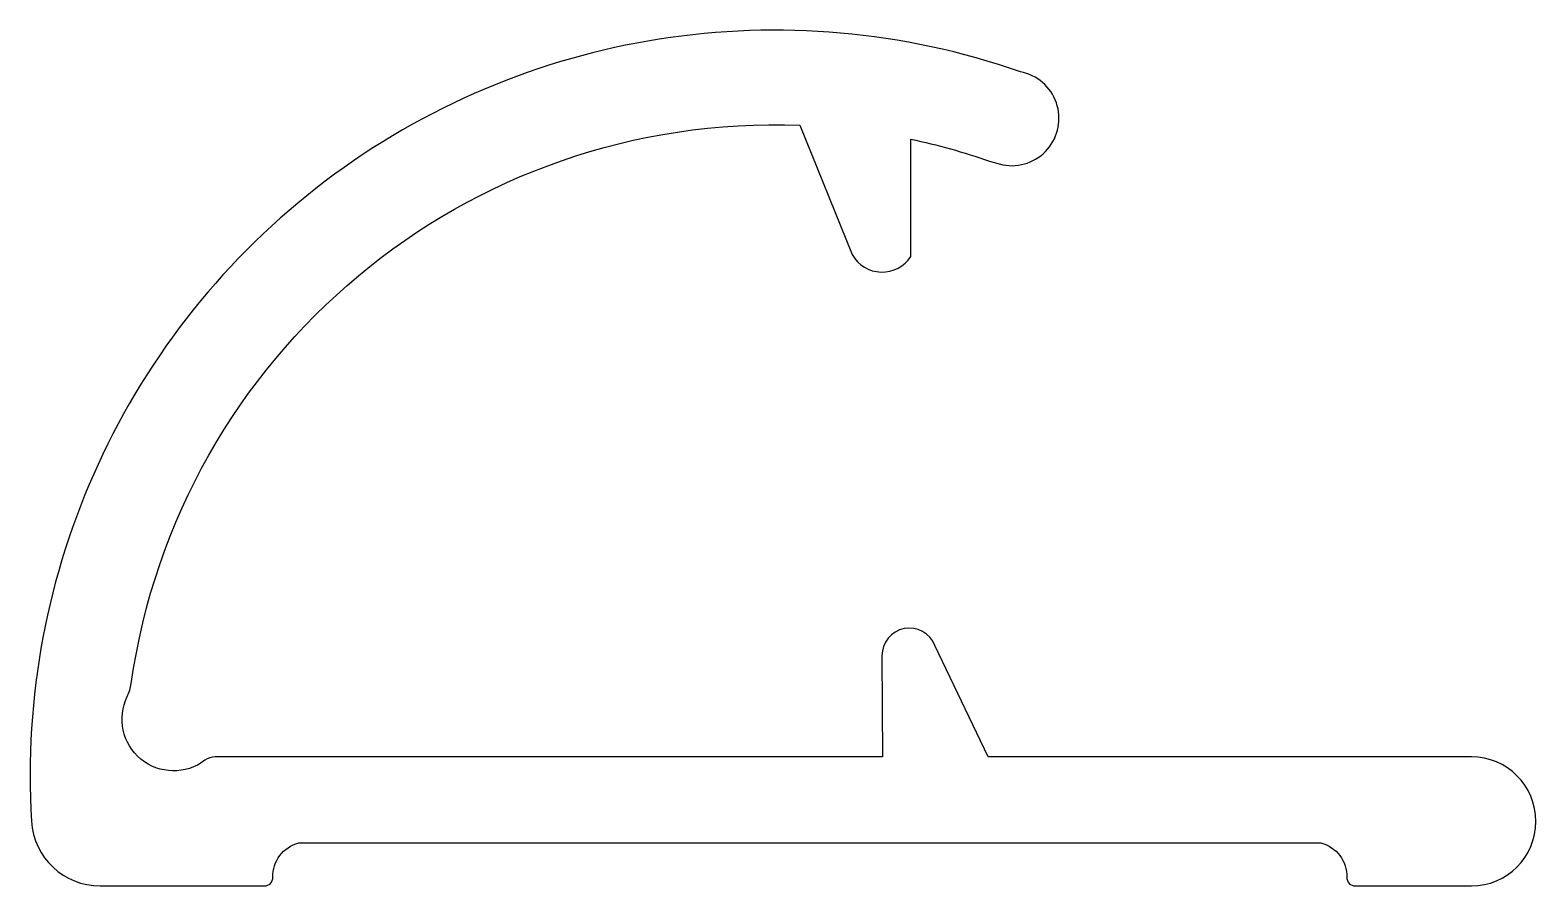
# Model space of a CAD drawing. Extents: x 171.8 to 189.3, y 225.4 to 235.3.
import ezdxf

# ---------------------------------------------------------------- set-up
doc = ezdxf.new("R2010")
doc.units = 0
doc.layers.get('0').update_dxf_attribs({"linetype": 'CONTINUOUS'})

msp = doc.modelspace()

# ---------------------------------------------------------------- linework, layer by layer
at = {"color": 0}
msp.add_lwpolyline([(172.591, 225.36), (174.5, 225.36, 0.414214), (174.6, 225.46, -0.351472), (174.9, 225.86), (186.789, 225.86, -0.351472), (187.089, 225.46, 0.414214), (187.189, 225.36), (188.539, 225.36, 1), (188.539, 226.86), (182.918, 226.86), (182.299, 228.155, 0.831831), (181.684, 228.034), (181.689, 226.86), (173.929, 226.86, 0.164193), (173.808, 226.82, -0.7914), (172.906, 227.561, 0.078818), (172.952, 227.711, -0.38435), (180.73, 234.201), (181.338, 232.697, 0.563101), (182.02, 232.676), (182.02, 234.039, -0.031349), (182.933, 233.784), (183.09, 233.741, 1), (183.295, 234.822, 0.536099), (171.792, 226.111, 0.396295)], format="xyb", close=True, dxfattribs=at)

doc.saveas('drawing.dxf')
